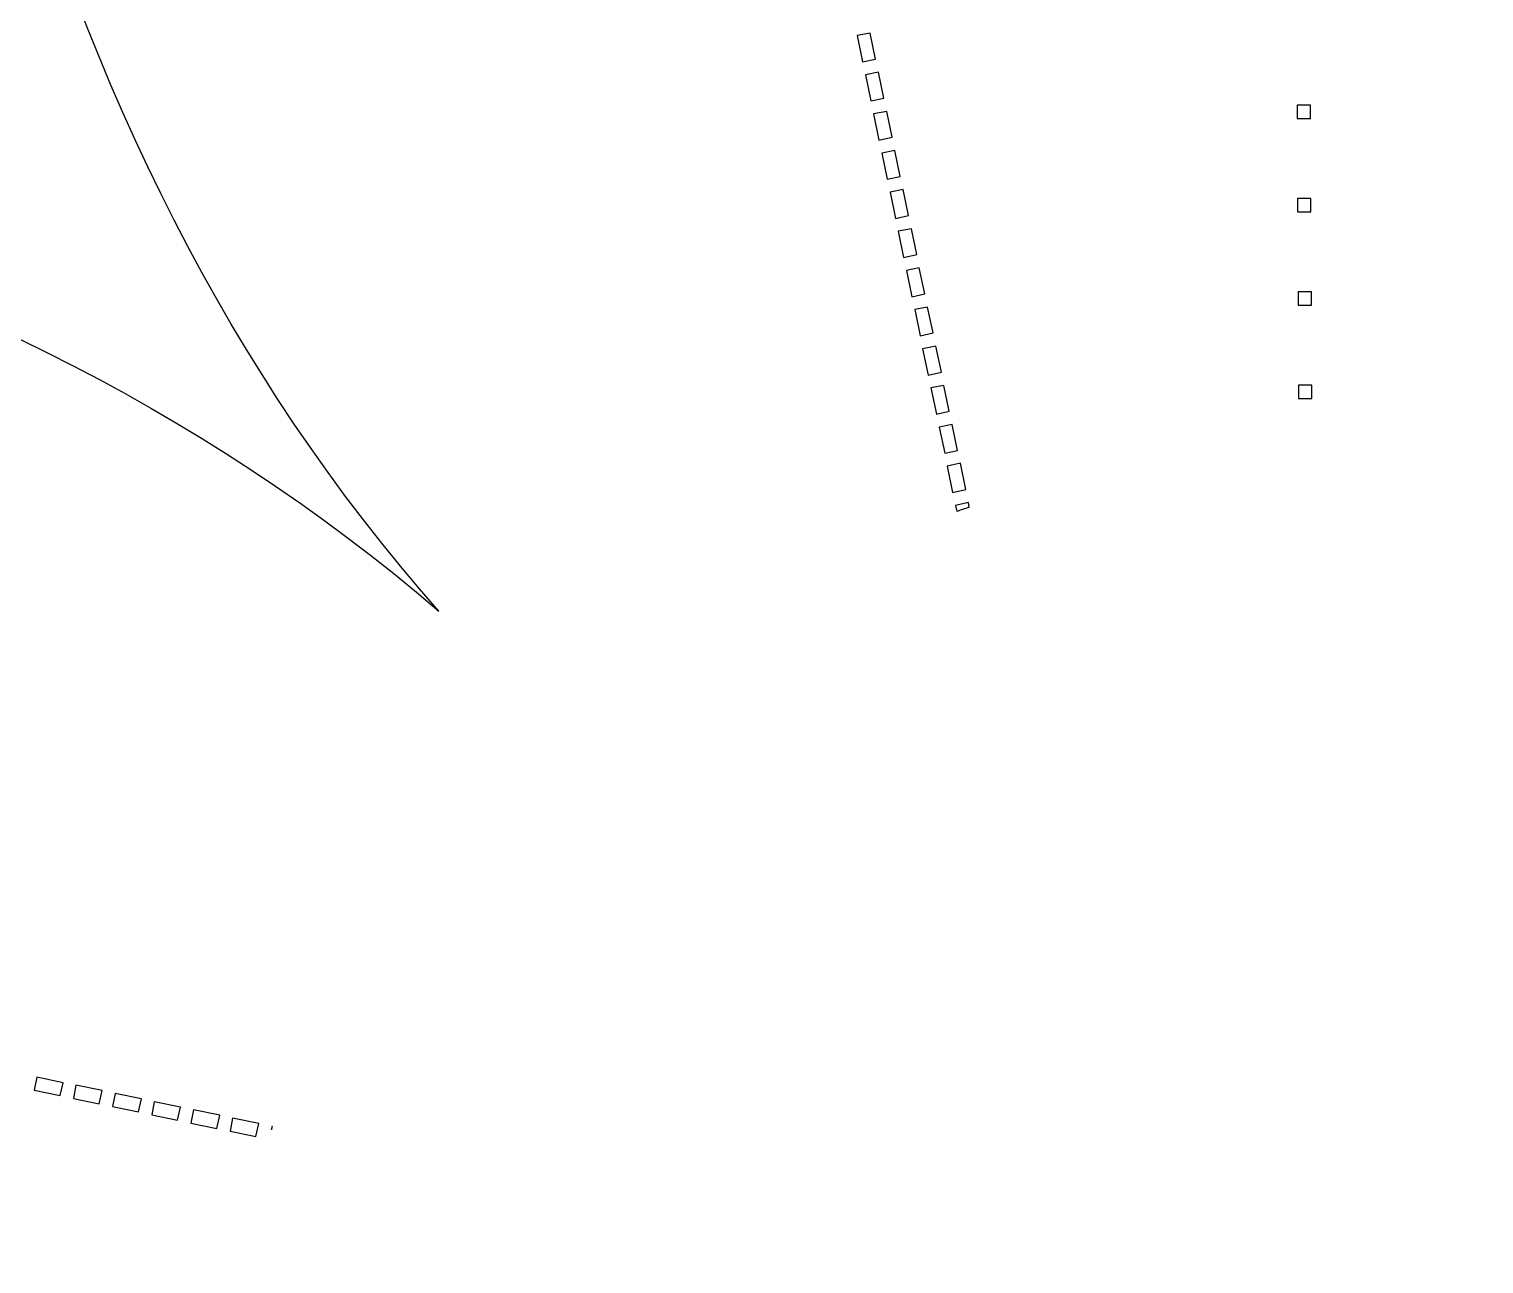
# Model space of a CAD drawing. Header units: centimetres. Extents: x -14.4 to 14.4, y -14.4 to 14.4.
# Drawn here: x -3.173 to 0.587, y 0.69 to 3.884 of the extents above; entities that cross this region are included whole.
import ezdxf
from ezdxf.lldxf.tags import DXFTag

# ---------------------------------------------------------------- set-up
doc = ezdxf.new("R2010")
doc.units = ezdxf.units.CM
doc.header["$MEASUREMENT"] = 0
doc.layers.add('Layer 1', color=7, linetype='Continuous')
tags = doc.linetypes.add('New Line1', pattern=[39354470.199999996, 4372718.9, -34981751.3]).pattern_tags.tags
tags[6:7] = [DXFTag(74, 4), DXFTag(75, 0), DXFTag(340, '0'), DXFTag(46, 1.0), DXFTag(50, 0.0), DXFTag(44, 0.0), DXFTag(45, 0.0)]
tags[4:5] = [DXFTag(74, 4), DXFTag(75, 0), DXFTag(340, '0'), DXFTag(46, 1.0), DXFTag(50, 0.0), DXFTag(44, 0.0), DXFTag(45, 0.0)]
tags = doc.linetypes.add('New Line101', pattern=[39354470.199999996, 4372718.9, -34981751.3]).pattern_tags.tags
tags[6:7] = [DXFTag(74, 4), DXFTag(75, 0), DXFTag(340, '0'), DXFTag(46, 1.0), DXFTag(50, 0.0), DXFTag(44, 0.0), DXFTag(45, 0.0)]
tags[4:5] = [DXFTag(74, 4), DXFTag(75, 0), DXFTag(340, '0'), DXFTag(46, 1.0), DXFTag(50, 0.0), DXFTag(44, 0.0), DXFTag(45, 0.0)]
tags = doc.linetypes.add('New Line103', pattern=[39354470.199999996, 4372718.9, -34981751.3]).pattern_tags.tags
tags[6:7] = [DXFTag(74, 4), DXFTag(75, 0), DXFTag(340, '0'), DXFTag(46, 1.0), DXFTag(50, 0.0), DXFTag(44, 0.0), DXFTag(45, 0.0)]
tags[4:5] = [DXFTag(74, 4), DXFTag(75, 0), DXFTag(340, '0'), DXFTag(46, 1.0), DXFTag(50, 0.0), DXFTag(44, 0.0), DXFTag(45, 0.0)]
tags = doc.linetypes.add('New Line105', pattern=[39354470.199999996, 4372718.9, -34981751.3]).pattern_tags.tags
tags[6:7] = [DXFTag(74, 4), DXFTag(75, 0), DXFTag(340, '0'), DXFTag(46, 1.0), DXFTag(50, 0.0), DXFTag(44, 0.0), DXFTag(45, 0.0)]
tags[4:5] = [DXFTag(74, 4), DXFTag(75, 0), DXFTag(340, '0'), DXFTag(46, 1.0), DXFTag(50, 0.0), DXFTag(44, 0.0), DXFTag(45, 0.0)]
tags = doc.linetypes.add('New Line106', pattern=[39354470.199999996, 4372718.9, -34981751.3]).pattern_tags.tags
tags[6:7] = [DXFTag(74, 4), DXFTag(75, 0), DXFTag(340, '0'), DXFTag(46, 1.0), DXFTag(50, 0.0), DXFTag(44, 0.0), DXFTag(45, 0.0)]
tags[4:5] = [DXFTag(74, 4), DXFTag(75, 0), DXFTag(340, '0'), DXFTag(46, 1.0), DXFTag(50, 0.0), DXFTag(44, 0.0), DXFTag(45, 0.0)]
tags = doc.linetypes.add('New Line108', pattern=[39354470.199999996, 4372718.9, -34981751.3]).pattern_tags.tags
tags[6:7] = [DXFTag(74, 4), DXFTag(75, 0), DXFTag(340, '0'), DXFTag(46, 1.0), DXFTag(50, 0.0), DXFTag(44, 0.0), DXFTag(45, 0.0)]
tags[4:5] = [DXFTag(74, 4), DXFTag(75, 0), DXFTag(340, '0'), DXFTag(46, 1.0), DXFTag(50, 0.0), DXFTag(44, 0.0), DXFTag(45, 0.0)]
tags = doc.linetypes.add('New Line110', pattern=[39354470.199999996, 4372718.9, -34981751.3]).pattern_tags.tags
tags[6:7] = [DXFTag(74, 4), DXFTag(75, 0), DXFTag(340, '0'), DXFTag(46, 1.0), DXFTag(50, 0.0), DXFTag(44, 0.0), DXFTag(45, 0.0)]
tags[4:5] = [DXFTag(74, 4), DXFTag(75, 0), DXFTag(340, '0'), DXFTag(46, 1.0), DXFTag(50, 0.0), DXFTag(44, 0.0), DXFTag(45, 0.0)]
tags = doc.linetypes.add('New Line112', pattern=[39354470.199999996, 4372718.9, -34981751.3]).pattern_tags.tags
tags[6:7] = [DXFTag(74, 4), DXFTag(75, 0), DXFTag(340, '0'), DXFTag(46, 1.0), DXFTag(50, 0.0), DXFTag(44, 0.0), DXFTag(45, 0.0)]
tags[4:5] = [DXFTag(74, 4), DXFTag(75, 0), DXFTag(340, '0'), DXFTag(46, 1.0), DXFTag(50, 0.0), DXFTag(44, 0.0), DXFTag(45, 0.0)]
tags = doc.linetypes.add('New Line113', pattern=[39354470.199999996, 4372718.9, -34981751.3]).pattern_tags.tags
tags[6:7] = [DXFTag(74, 4), DXFTag(75, 0), DXFTag(340, '0'), DXFTag(46, 1.0), DXFTag(50, 0.0), DXFTag(44, 0.0), DXFTag(45, 0.0)]
tags[4:5] = [DXFTag(74, 4), DXFTag(75, 0), DXFTag(340, '0'), DXFTag(46, 1.0), DXFTag(50, 0.0), DXFTag(44, 0.0), DXFTag(45, 0.0)]
tags = doc.linetypes.add('New Line115', pattern=[39354470.199999996, 4372718.9, -34981751.3]).pattern_tags.tags
tags[6:7] = [DXFTag(74, 4), DXFTag(75, 0), DXFTag(340, '0'), DXFTag(46, 1.0), DXFTag(50, 0.0), DXFTag(44, 0.0), DXFTag(45, 0.0)]
tags[4:5] = [DXFTag(74, 4), DXFTag(75, 0), DXFTag(340, '0'), DXFTag(46, 1.0), DXFTag(50, 0.0), DXFTag(44, 0.0), DXFTag(45, 0.0)]
tags = doc.linetypes.add('New Line117', pattern=[39354470.199999996, 4372718.9, -34981751.3]).pattern_tags.tags
tags[6:7] = [DXFTag(74, 4), DXFTag(75, 0), DXFTag(340, '0'), DXFTag(46, 1.0), DXFTag(50, 0.0), DXFTag(44, 0.0), DXFTag(45, 0.0)]
tags[4:5] = [DXFTag(74, 4), DXFTag(75, 0), DXFTag(340, '0'), DXFTag(46, 1.0), DXFTag(50, 0.0), DXFTag(44, 0.0), DXFTag(45, 0.0)]
tags = doc.linetypes.add('New Line118', pattern=[39354470.199999996, 4372718.9, -34981751.3]).pattern_tags.tags
tags[6:7] = [DXFTag(74, 4), DXFTag(75, 0), DXFTag(340, '0'), DXFTag(46, 1.0), DXFTag(50, 0.0), DXFTag(44, 0.0), DXFTag(45, 0.0)]
tags[4:5] = [DXFTag(74, 4), DXFTag(75, 0), DXFTag(340, '0'), DXFTag(46, 1.0), DXFTag(50, 0.0), DXFTag(44, 0.0), DXFTag(45, 0.0)]
tags = doc.linetypes.add('New Line120', pattern=[39354470.199999996, 4372718.9, -34981751.3]).pattern_tags.tags
tags[6:7] = [DXFTag(74, 4), DXFTag(75, 0), DXFTag(340, '0'), DXFTag(46, 1.0), DXFTag(50, 0.0), DXFTag(44, 0.0), DXFTag(45, 0.0)]
tags[4:5] = [DXFTag(74, 4), DXFTag(75, 0), DXFTag(340, '0'), DXFTag(46, 1.0), DXFTag(50, 0.0), DXFTag(44, 0.0), DXFTag(45, 0.0)]
tags = doc.linetypes.add('New Line122', pattern=[39354470.199999996, 4372718.9, -34981751.3]).pattern_tags.tags
tags[6:7] = [DXFTag(74, 4), DXFTag(75, 0), DXFTag(340, '0'), DXFTag(46, 1.0), DXFTag(50, 0.0), DXFTag(44, 0.0), DXFTag(45, 0.0)]
tags[4:5] = [DXFTag(74, 4), DXFTag(75, 0), DXFTag(340, '0'), DXFTag(46, 1.0), DXFTag(50, 0.0), DXFTag(44, 0.0), DXFTag(45, 0.0)]
tags = doc.linetypes.add('New Line123', pattern=[39354470.199999996, 4372718.9, -34981751.3]).pattern_tags.tags
tags[6:7] = [DXFTag(74, 4), DXFTag(75, 0), DXFTag(340, '0'), DXFTag(46, 1.0), DXFTag(50, 0.0), DXFTag(44, 0.0), DXFTag(45, 0.0)]
tags[4:5] = [DXFTag(74, 4), DXFTag(75, 0), DXFTag(340, '0'), DXFTag(46, 1.0), DXFTag(50, 0.0), DXFTag(44, 0.0), DXFTag(45, 0.0)]
tags = doc.linetypes.add('New Line125', pattern=[39354470.199999996, 4372718.9, -34981751.3]).pattern_tags.tags
tags[6:7] = [DXFTag(74, 4), DXFTag(75, 0), DXFTag(340, '0'), DXFTag(46, 1.0), DXFTag(50, 0.0), DXFTag(44, 0.0), DXFTag(45, 0.0)]
tags[4:5] = [DXFTag(74, 4), DXFTag(75, 0), DXFTag(340, '0'), DXFTag(46, 1.0), DXFTag(50, 0.0), DXFTag(44, 0.0), DXFTag(45, 0.0)]
tags = doc.linetypes.add('New Line127', pattern=[39354470.199999996, 4372718.9, -34981751.3]).pattern_tags.tags
tags[6:7] = [DXFTag(74, 4), DXFTag(75, 0), DXFTag(340, '0'), DXFTag(46, 1.0), DXFTag(50, 0.0), DXFTag(44, 0.0), DXFTag(45, 0.0)]
tags[4:5] = [DXFTag(74, 4), DXFTag(75, 0), DXFTag(340, '0'), DXFTag(46, 1.0), DXFTag(50, 0.0), DXFTag(44, 0.0), DXFTag(45, 0.0)]
tags = doc.linetypes.add('New Line129', pattern=[39354470.199999996, 4372718.9, -34981751.3]).pattern_tags.tags
tags[6:7] = [DXFTag(74, 4), DXFTag(75, 0), DXFTag(340, '0'), DXFTag(46, 1.0), DXFTag(50, 0.0), DXFTag(44, 0.0), DXFTag(45, 0.0)]
tags[4:5] = [DXFTag(74, 4), DXFTag(75, 0), DXFTag(340, '0'), DXFTag(46, 1.0), DXFTag(50, 0.0), DXFTag(44, 0.0), DXFTag(45, 0.0)]
tags = doc.linetypes.add('New Line213', pattern=[39354470.199999996, 4372718.9, -34981751.3]).pattern_tags.tags
tags[6:7] = [DXFTag(74, 4), DXFTag(75, 0), DXFTag(340, '0'), DXFTag(46, 1.0), DXFTag(50, 0.0), DXFTag(44, 0.0), DXFTag(45, 0.0)]
tags[4:5] = [DXFTag(74, 4), DXFTag(75, 0), DXFTag(340, '0'), DXFTag(46, 1.0), DXFTag(50, 0.0), DXFTag(44, 0.0), DXFTag(45, 0.0)]
tags = doc.linetypes.add('New Line215', pattern=[39354470.199999996, 4372718.9, -34981751.3]).pattern_tags.tags
tags[6:7] = [DXFTag(74, 4), DXFTag(75, 0), DXFTag(340, '0'), DXFTag(46, 1.0), DXFTag(50, 0.0), DXFTag(44, 0.0), DXFTag(45, 0.0)]
tags[4:5] = [DXFTag(74, 4), DXFTag(75, 0), DXFTag(340, '0'), DXFTag(46, 1.0), DXFTag(50, 0.0), DXFTag(44, 0.0), DXFTag(45, 0.0)]
tags = doc.linetypes.add('New Line217', pattern=[39354470.199999996, 4372718.9, -34981751.3]).pattern_tags.tags
tags[6:7] = [DXFTag(74, 4), DXFTag(75, 0), DXFTag(340, '0'), DXFTag(46, 1.0), DXFTag(50, 0.0), DXFTag(44, 0.0), DXFTag(45, 0.0)]
tags[4:5] = [DXFTag(74, 4), DXFTag(75, 0), DXFTag(340, '0'), DXFTag(46, 1.0), DXFTag(50, 0.0), DXFTag(44, 0.0), DXFTag(45, 0.0)]
tags = doc.linetypes.add('New Line219', pattern=[39354470.199999996, 4372718.9, -34981751.3]).pattern_tags.tags
tags[6:7] = [DXFTag(74, 4), DXFTag(75, 0), DXFTag(340, '0'), DXFTag(46, 1.0), DXFTag(50, 0.0), DXFTag(44, 0.0), DXFTag(45, 0.0)]
tags[4:5] = [DXFTag(74, 4), DXFTag(75, 0), DXFTag(340, '0'), DXFTag(46, 1.0), DXFTag(50, 0.0), DXFTag(44, 0.0), DXFTag(45, 0.0)]
tags = doc.linetypes.add('New Line221', pattern=[39354470.199999996, 4372718.9, -34981751.3]).pattern_tags.tags
tags[6:7] = [DXFTag(74, 4), DXFTag(75, 0), DXFTag(340, '0'), DXFTag(46, 1.0), DXFTag(50, 0.0), DXFTag(44, 0.0), DXFTag(45, 0.0)]
tags[4:5] = [DXFTag(74, 4), DXFTag(75, 0), DXFTag(340, '0'), DXFTag(46, 1.0), DXFTag(50, 0.0), DXFTag(44, 0.0), DXFTag(45, 0.0)]
tags = doc.linetypes.add('New Line223', pattern=[39354470.199999996, 4372718.9, -34981751.3]).pattern_tags.tags
tags[6:7] = [DXFTag(74, 4), DXFTag(75, 0), DXFTag(340, '0'), DXFTag(46, 1.0), DXFTag(50, 0.0), DXFTag(44, 0.0), DXFTag(45, 0.0)]
tags[4:5] = [DXFTag(74, 4), DXFTag(75, 0), DXFTag(340, '0'), DXFTag(46, 1.0), DXFTag(50, 0.0), DXFTag(44, 0.0), DXFTag(45, 0.0)]
tags = doc.linetypes.add('New Line225', pattern=[39354470.199999996, 4372718.9, -34981751.3]).pattern_tags.tags
tags[6:7] = [DXFTag(74, 4), DXFTag(75, 0), DXFTag(340, '0'), DXFTag(46, 1.0), DXFTag(50, 0.0), DXFTag(44, 0.0), DXFTag(45, 0.0)]
tags[4:5] = [DXFTag(74, 4), DXFTag(75, 0), DXFTag(340, '0'), DXFTag(46, 1.0), DXFTag(50, 0.0), DXFTag(44, 0.0), DXFTag(45, 0.0)]

msp = doc.modelspace()

# ---------------------------------------------------------------- linework, layer by layer
at = {"layer": 'Layer 1', "color": 16, "linetype": 'New Line1', "lineweight": 25}
msp.add_open_spline([(0.12846, 13.36284), (-0.33776, 13.36284), (-0.71601, 12.92147), (-0.71601, 11.89579), (-0.71601, 11.89579), (-0.82514, 12.47589), (-1.08516, 12.88459), (-1.38813, 12.88459), (-1.38813, 12.88459), (-1.78939, 12.88459), (-2.58808, 12.45567), (-2.11519, 11.28505), (-2.11519, 11.28505), (-3.63478, 9.46595), (-4.28084, 4.82834), (-2.11412, 2.37828), (-2.11412, 2.37828), (-4.57524, 4.49917), (-9.16838, 3.85118), (-10.97673, 2.34058), (-10.97673, 2.34058), (-12.14735, 2.81347), (-12.57626, 2.01478), (-12.57626, 1.61352), (-12.57626, 1.61352), (-12.57626, 1.31055), (-12.16756, 1.05052), (-11.58746, 0.94139), (-11.58746, 0.94139), (-12.61315, 0.94139), (-13.05451, 0.56315), (-13.05451, 0.09693), (-13.05451, 0.09693), (-13.05451, -0.33846), (-12.71917, -0.6966), (-11.7878, -0.74216), (-11.7878, -0.74216), (-12.22709, -0.87177), (-12.5181, -1.09727), (-12.5181, -1.35289), (-12.5181, -1.35289), (-12.5181, -1.75415), (-12.33591, -2.69676), (-10.91856, -2.07995), (-10.91856, -2.07995), (-9.66314, -3.79138), (-5.02522, -4.40025), (-2.37909, -2.35246), (-2.37909, -2.35246), (-4.52343, -4.80799), (-3.87706, -9.42383), (-2.36186, -11.23769), (-2.36186, -11.23769), (-2.83475, -12.40831), (-2.03606, -12.83723), (-1.6348, -12.83723), (-1.6348, -12.83723), (-1.33182, -12.83723), (-1.0718, -12.42853), (-0.96267, -11.84843), (-0.96267, -11.84843), (-0.96267, -12.87411), (-0.58442, -13.31547), (-0.1182, -13.31547), (-0.1182, -13.31547), (0.31719, -13.31547), (0.67533, -12.98013), (0.72088, -12.04877), (0.72088, -12.04877), (0.8505, -12.48806), (1.07599, -12.77906), (1.33162, -12.77906), (1.33162, -12.77906), (1.73288, -12.77906), (2.67549, -12.59687), (2.05868, -11.17953), (2.05868, -11.17953), (3.82119, -9.88663), (4.4142, -5.00618), (2.14054, -2.40847), (2.14054, -2.40847), (4.73811, -4.6827), (9.61968, -4.08925), (10.91267, -2.32661), (10.91267, -2.32661), (12.33002, -2.94343), (12.5122, -2.00081), (12.51221, -1.59955), (12.51221, -1.59955), (12.51221, -1.34393), (12.2212, -1.11843), (11.78191, -0.98882), (11.78191, -0.98882), (12.71327, -0.94326), (13.04862, -0.58512), (13.04862, -0.14974), (13.04862, -0.14974), (13.04862, 0.31648), (12.60725, 0.69473), (11.58157, 0.69473), (11.58157, 0.69473), (12.16167, 0.80386), (12.57037, 1.06388), (12.57037, 1.36686), (12.57037, 1.36686), (12.57037, 1.76812), (12.14146, 2.56681), (10.97083, 2.09392), (10.97083, 2.09392), (9.1482, 3.61646), (4.49635, 4.26289), (2.05006, 2.081), (2.05006, 2.081), (2.04519, 2.08513), (2.03987, 2.08874), (2.03498, 2.09284), (2.03498, 2.09284), (4.71719, 4.569), (4.15384, 9.87092), (2.30534, 11.22689), (2.30534, 11.22689), (2.92215, 12.64423), (1.97954, 12.82642), (1.57828, 12.82643), (1.57828, 12.82643), (1.32266, 12.82643), (1.09716, 12.53542), (0.96755, 12.09613), (0.96755, 12.09613), (0.92199, 13.02749), (0.56385, 13.36284), (0.12846, 13.36284)], degree=3, knots=[0, 0, 0, 0, 0.0294118, 0.0294118, 0.0294118, 0.0294118, 0.0588235, 0.0588235, 0.0588235, 0.0588235, 0.0882353, 0.0882353, 0.0882353, 0.0882353, 0.1176471, 0.1176471, 0.1176471, 0.1176471, 0.1470588, 0.1470588, 0.1470588, 0.1470588, 0.1764706, 0.1764706, 0.1764706, 0.1764706, 0.2058824, 0.2058824, 0.2058824, 0.2058824, 0.2352941, 0.2352941, 0.2352941, 0.2352941, 0.2647059, 0.2647059, 0.2647059, 0.2647059, 0.2941176, 0.2941176, 0.2941176, 0.2941176, 0.3235294, 0.3235294, 0.3235294, 0.3235294, 0.3529412, 0.3529412, 0.3529412, 0.3529412, 0.3823529, 0.3823529, 0.3823529, 0.3823529, 0.4117647, 0.4117647, 0.4117647, 0.4117647, 0.4411765, 0.4411765, 0.4411765, 0.4411765, 0.4705882, 0.4705882, 0.4705882, 0.4705882, 0.5, 0.5, 0.5, 0.5, 0.5294118, 0.5294118, 0.5294118, 0.5294118, 0.5588235, 0.5588235, 0.5588235, 0.5588235, 0.5882353, 0.5882353, 0.5882353, 0.5882353, 0.6176471, 0.6176471, 0.6176471, 0.6176471, 0.6470588, 0.6470588, 0.6470588, 0.6470588, 0.6764706, 0.6764706, 0.6764706, 0.6764706, 0.7058824, 0.7058824, 0.7058824, 0.7058824, 0.7352941, 0.7352941, 0.7352941, 0.7352941, 0.7647059, 0.7647059, 0.7647059, 0.7647059, 0.7941176, 0.7941176, 0.7941176, 0.7941176, 0.8235294, 0.8235294, 0.8235294, 0.8235294, 0.8529412, 0.8529412, 0.8529412, 0.8529412, 0.8823529, 0.8823529, 0.8823529, 0.8823529, 0.9117647, 0.9117647, 0.9117647, 0.9117647, 0.9411765, 0.9411765, 0.9411765, 0.9411765, 1, 1, 1, 1], dxfattribs=at)
at = {"layer": 'Layer 1', "color": 16, "linetype": 'New Line101', "lineweight": 25}
msp.add_open_spline([(-0.99929, 3.87334), (-0.99929, 3.87334), (-0.98529, 3.80548), (-0.98529, 3.80548), (-0.98529, 3.80548), (-0.98529, 3.80548), (-1.01868, 3.79901), (-1.01868, 3.79901), (-1.01868, 3.79901), (-1.01868, 3.79901), (-1.03268, 3.86687), (-1.03268, 3.86687), (-1.03268, 3.86687), (-1.03268, 3.86687), (-0.99929, 3.87334), (-0.99929, 3.87334)], degree=3, knots=[0, 0, 0, 0, 0.2, 0.2, 0.2, 0.2, 0.4, 0.4, 0.4, 0.4, 0.6, 0.6, 0.6, 0.6, 1, 1, 1, 1], dxfattribs=at)
at = {"layer": 'Layer 1', "color": 16, "linetype": 'New Line103', "lineweight": 25}
msp.add_open_spline([(-0.97775, 3.77209), (-0.97775, 3.77209), (-0.96374, 3.7053), (-0.96374, 3.7053), (-0.96374, 3.7053), (-0.96374, 3.7053), (-0.99714, 3.69776), (-0.99714, 3.69776), (-0.99714, 3.69776), (-0.99714, 3.69776), (-1.01114, 3.76562), (-1.01114, 3.76562), (-1.01114, 3.76562), (-1.01114, 3.76562), (-0.97775, 3.77209), (-0.97775, 3.77209)], degree=3, knots=[0, 0, 0, 0, 0.2, 0.2, 0.2, 0.2, 0.4, 0.4, 0.4, 0.4, 0.6, 0.6, 0.6, 0.6, 1, 1, 1, 1], dxfattribs=at)
at = {"layer": 'Layer 1', "color": 16, "linetype": 'New Line105', "lineweight": 25}
msp.add_open_spline([(0.10477, 3.68699), (0.10477, 3.68699), (0.13923, 3.68699), (0.13923, 3.68699), (0.13923, 3.68699), (0.13923, 3.68699), (0.13923, 3.65253), (0.13923, 3.65253), (0.13923, 3.65253), (0.13923, 3.65253), (0.10477, 3.65253), (0.10477, 3.65253), (0.10477, 3.65253), (0.10477, 3.65253), (0.10477, 3.68699), (0.10477, 3.68699)], degree=3, knots=[0, 0, 0, 0, 0.2, 0.2, 0.2, 0.2, 0.4, 0.4, 0.4, 0.4, 0.6, 0.6, 0.6, 0.6, 1, 1, 1, 1], dxfattribs=at)
at = {"layer": 'Layer 1', "color": 16, "linetype": 'New Line106', "lineweight": 25}
msp.add_open_spline([(-0.9562, 3.67084), (-0.9562, 3.67084), (-0.9422, 3.60405), (-0.9422, 3.60405), (-0.9422, 3.60405), (-0.9422, 3.60405), (-0.97667, 3.59651), (-0.97667, 3.59651), (-0.97667, 3.59651), (-0.97667, 3.59651), (-0.99067, 3.66437), (-0.99067, 3.66437), (-0.99067, 3.66437), (-0.99067, 3.66437), (-0.9562, 3.67084), (-0.9562, 3.67084)], degree=3, knots=[0, 0, 0, 0, 0.2, 0.2, 0.2, 0.2, 0.4, 0.4, 0.4, 0.4, 0.6, 0.6, 0.6, 0.6, 1, 1, 1, 1], dxfattribs=at)
at = {"layer": 'Layer 1', "color": 16, "linetype": 'New Line108', "lineweight": 25}
msp.add_open_spline([(-0.93574, 3.56959), (-0.93574, 3.56959), (-0.92174, 3.5028), (-0.92174, 3.5028), (-0.92174, 3.5028), (-0.92174, 3.5028), (-0.95513, 3.49526), (-0.95513, 3.49526), (-0.95513, 3.49526), (-0.95513, 3.49526), (-0.96913, 3.56312), (-0.96913, 3.56312), (-0.96913, 3.56312), (-0.96913, 3.56312), (-0.93574, 3.56959), (-0.93574, 3.56959)], degree=3, knots=[0, 0, 0, 0, 0.2, 0.2, 0.2, 0.2, 0.4, 0.4, 0.4, 0.4, 0.6, 0.6, 0.6, 0.6, 1, 1, 1, 1], dxfattribs=at)
at = {"layer": 'Layer 1', "color": 16, "linetype": 'New Line110', "lineweight": 25}
msp.add_open_spline([(-0.9142, 3.46834), (-0.9142, 3.46834), (-0.90019, 3.40155), (-0.90019, 3.40155), (-0.90019, 3.40155), (-0.90019, 3.40155), (-0.93358, 3.39401), (-0.93358, 3.39401), (-0.93358, 3.39401), (-0.93358, 3.39401), (-0.94759, 3.46187), (-0.94759, 3.46187), (-0.94759, 3.46187), (-0.94759, 3.46187), (-0.9142, 3.46834), (-0.9142, 3.46834)], degree=3, knots=[0, 0, 0, 0, 0.2, 0.2, 0.2, 0.2, 0.4, 0.4, 0.4, 0.4, 0.6, 0.6, 0.6, 0.6, 1, 1, 1, 1], dxfattribs=at)
at = {"layer": 'Layer 1', "color": 16, "linetype": 'New Line112', "lineweight": 25}
msp.add_open_spline([(0.10584, 3.44572), (0.10584, 3.44572), (0.14031, 3.44572), (0.14031, 3.44572), (0.14031, 3.44572), (0.14031, 3.44572), (0.14031, 3.41125), (0.14031, 3.41125), (0.14031, 3.41125), (0.14031, 3.41125), (0.10584, 3.41125), (0.10584, 3.41125), (0.10584, 3.41125), (0.10584, 3.41125), (0.10584, 3.44572), (0.10584, 3.44572)], degree=3, knots=[0, 0, 0, 0, 0.2, 0.2, 0.2, 0.2, 0.4, 0.4, 0.4, 0.4, 0.6, 0.6, 0.6, 0.6, 1, 1, 1, 1], dxfattribs=at)
at = {"layer": 'Layer 1', "color": 16, "linetype": 'New Line113', "lineweight": 25}
msp.add_open_spline([(-0.89265, 3.36709), (-0.89265, 3.36709), (-0.87865, 3.3003), (-0.87865, 3.3003), (-0.87865, 3.3003), (-0.87865, 3.3003), (-0.91312, 3.29276), (-0.91312, 3.29276), (-0.91312, 3.29276), (-0.91312, 3.29276), (-0.92712, 3.36062), (-0.92712, 3.36062), (-0.92712, 3.36062), (-0.92712, 3.36062), (-0.89265, 3.36709), (-0.89265, 3.36709)], degree=3, knots=[0, 0, 0, 0, 0.2, 0.2, 0.2, 0.2, 0.4, 0.4, 0.4, 0.4, 0.6, 0.6, 0.6, 0.6, 1, 1, 1, 1], dxfattribs=at)
at = {"layer": 'Layer 1', "color": 16, "linetype": 'New Line115', "lineweight": 25}
msp.add_open_spline([(-0.87219, 3.26584), (-0.87219, 3.26584), (-0.85819, 3.19905), (-0.85819, 3.19905), (-0.85819, 3.19905), (-0.85819, 3.19905), (-0.89158, 3.19151), (-0.89158, 3.19151), (-0.89158, 3.19151), (-0.89158, 3.19151), (-0.90558, 3.25937), (-0.90558, 3.25937), (-0.90558, 3.25937), (-0.90558, 3.25937), (-0.87219, 3.26584), (-0.87219, 3.26584)], degree=3, knots=[0, 0, 0, 0, 0.2, 0.2, 0.2, 0.2, 0.4, 0.4, 0.4, 0.4, 0.6, 0.6, 0.6, 0.6, 1, 1, 1, 1], dxfattribs=at)
at = {"layer": 'Layer 1', "color": 16, "linetype": 'New Line117', "lineweight": 25}
msp.add_open_spline([(0.10692, 3.20444), (0.10692, 3.20444), (0.14139, 3.20444), (0.14139, 3.20444), (0.14139, 3.20444), (0.14139, 3.20444), (0.14139, 3.16997), (0.14139, 3.16997), (0.14139, 3.16997), (0.14139, 3.16997), (0.10692, 3.16997), (0.10692, 3.16997), (0.10692, 3.16997), (0.10692, 3.16997), (0.10692, 3.20444), (0.10692, 3.20444)], degree=3, knots=[0, 0, 0, 0, 0.2, 0.2, 0.2, 0.2, 0.4, 0.4, 0.4, 0.4, 0.6, 0.6, 0.6, 0.6, 1, 1, 1, 1], dxfattribs=at)
at = {"layer": 'Layer 1', "color": 16, "linetype": 'New Line118', "lineweight": 25}
msp.add_open_spline([(-0.85065, 3.16459), (-0.85065, 3.16459), (-0.83664, 3.0978), (-0.83664, 3.0978), (-0.83664, 3.0978), (-0.83664, 3.0978), (-0.87003, 3.09026), (-0.87003, 3.09026), (-0.87003, 3.09026), (-0.87003, 3.09026), (-0.88404, 3.15812), (-0.88404, 3.15812), (-0.88404, 3.15812), (-0.88404, 3.15812), (-0.85065, 3.16459), (-0.85065, 3.16459)], degree=3, knots=[0, 0, 0, 0, 0.2, 0.2, 0.2, 0.2, 0.4, 0.4, 0.4, 0.4, 0.6, 0.6, 0.6, 0.6, 1, 1, 1, 1], dxfattribs=at)
at = {"layer": 'Layer 1', "color": 16, "linetype": 'New Line120', "lineweight": 25}
msp.add_open_spline([(-0.8291, 3.06334), (-0.8291, 3.06334), (-0.8151, 2.99655), (-0.8151, 2.99655), (-0.8151, 2.99655), (-0.8151, 2.99655), (-0.84957, 2.98901), (-0.84957, 2.98901), (-0.84957, 2.98901), (-0.84957, 2.98901), (-0.86357, 3.05687), (-0.86357, 3.05687), (-0.86357, 3.05687), (-0.86357, 3.05687), (-0.8291, 3.06334), (-0.8291, 3.06334)], degree=3, knots=[0, 0, 0, 0, 0.2, 0.2, 0.2, 0.2, 0.4, 0.4, 0.4, 0.4, 0.6, 0.6, 0.6, 0.6, 1, 1, 1, 1], dxfattribs=at)
at = {"layer": 'Layer 1', "color": 16, "linetype": 'New Line123', "lineweight": 25}
msp.add_open_spline([(-0.80864, 2.96209), (-0.80864, 2.96209), (-0.79464, 2.8953), (-0.79464, 2.8953), (-0.79464, 2.8953), (-0.79464, 2.8953), (-0.82803, 2.88776), (-0.82803, 2.88776), (-0.82803, 2.88776), (-0.82803, 2.88776), (-0.84203, 2.95562), (-0.84203, 2.95562), (-0.84203, 2.95562), (-0.84203, 2.95562), (-0.80864, 2.96209), (-0.80864, 2.96209)], degree=3, knots=[0, 0, 0, 0, 0.2, 0.2, 0.2, 0.2, 0.4, 0.4, 0.4, 0.4, 0.6, 0.6, 0.6, 0.6, 1, 1, 1, 1], dxfattribs=at)
at = {"layer": 'Layer 1', "color": 16, "linetype": 'New Line122', "lineweight": 25}
msp.add_open_spline([(0.108, 2.96316), (0.108, 2.96316), (0.14247, 2.96316), (0.14247, 2.96316), (0.14247, 2.96316), (0.14247, 2.96316), (0.14247, 2.9287), (0.14247, 2.9287), (0.14247, 2.9287), (0.14247, 2.9287), (0.108, 2.9287), (0.108, 2.9287), (0.108, 2.9287), (0.108, 2.9287), (0.108, 2.96316), (0.108, 2.96316)], degree=3, knots=[0, 0, 0, 0, 0.2, 0.2, 0.2, 0.2, 0.4, 0.4, 0.4, 0.4, 0.6, 0.6, 0.6, 0.6, 1, 1, 1, 1], dxfattribs=at)
at = {"layer": 'Layer 1', "color": 16, "linetype": 'New Line125', "lineweight": 25}
msp.add_open_spline([(-0.7871, 2.86084), (-0.7871, 2.86084), (-0.77309, 2.79405), (-0.77309, 2.79405), (-0.77309, 2.79405), (-0.77309, 2.79405), (-0.80648, 2.78651), (-0.80648, 2.78651), (-0.80648, 2.78651), (-0.80648, 2.78651), (-0.82049, 2.85437), (-0.82049, 2.85437), (-0.82049, 2.85437), (-0.82049, 2.85437), (-0.7871, 2.86084), (-0.7871, 2.86084)], degree=3, knots=[0, 0, 0, 0, 0.2, 0.2, 0.2, 0.2, 0.4, 0.4, 0.4, 0.4, 0.6, 0.6, 0.6, 0.6, 1, 1, 1, 1], dxfattribs=at)
at = {"layer": 'Layer 1', "color": 16, "linetype": 'New Line127', "lineweight": 25}
msp.add_open_spline([(-0.76555, 2.76066), (-0.76555, 2.76066), (-0.75155, 2.6928), (-0.75155, 2.6928), (-0.75155, 2.6928), (-0.75155, 2.6928), (-0.78602, 2.68526), (-0.78602, 2.68526), (-0.78602, 2.68526), (-0.78602, 2.68526), (-0.80002, 2.75312), (-0.80002, 2.75312), (-0.80002, 2.75312), (-0.80002, 2.75312), (-0.76555, 2.76066), (-0.76555, 2.76066)], degree=3, knots=[0, 0, 0, 0, 0.2, 0.2, 0.2, 0.2, 0.4, 0.4, 0.4, 0.4, 0.6, 0.6, 0.6, 0.6, 1, 1, 1, 1], dxfattribs=at)
at = {"layer": 'Layer 1', "color": 16, "linetype": 'New Line129', "lineweight": 25}
msp.add_open_spline([(-0.74509, 2.65941), (-0.74509, 2.65941), (-0.74293, 2.64756), (-0.74293, 2.64756), (-0.74293, 2.64756), (-0.75382, 2.64416), (-0.76441, 2.64032), (-0.77525, 2.63679), (-0.77525, 2.63679), (-0.77525, 2.63679), (-0.77848, 2.65187), (-0.77848, 2.65187), (-0.77848, 2.65187), (-0.77848, 2.65187), (-0.74509, 2.65941), (-0.74509, 2.65941)], degree=3, knots=[0, 0, 0, 0, 0.2, 0.2, 0.2, 0.2, 0.4, 0.4, 0.4, 0.4, 0.6, 0.6, 0.6, 0.6, 1, 1, 1, 1], dxfattribs=at)
at = {"layer": 'Layer 1', "color": 16, "linetype": 'New Line213', "lineweight": 25}
msp.add_open_spline([(-3.15355, 1.17298), (-3.15355, 1.17298), (-3.08569, 1.15897), (-3.08569, 1.15897), (-3.08569, 1.15897), (-3.08569, 1.15897), (-3.09323, 1.12558), (-3.09323, 1.12558), (-3.09323, 1.12558), (-3.09323, 1.12558), (-3.16001, 1.13959), (-3.16001, 1.13959), (-3.16001, 1.13959), (-3.16001, 1.13959), (-3.15355, 1.17298), (-3.15355, 1.17298)], degree=3, knots=[0, 0, 0, 0, 0.2, 0.2, 0.2, 0.2, 0.4, 0.4, 0.4, 0.4, 0.6, 0.6, 0.6, 0.6, 1, 1, 1, 1], dxfattribs=at)
at = {"layer": 'Layer 1', "color": 16, "linetype": 'New Line215', "lineweight": 25}
msp.add_open_spline([(-3.0523, 1.15251), (-3.0523, 1.15251), (-2.98444, 1.13851), (-2.98444, 1.13851), (-2.98444, 1.13851), (-2.98444, 1.13851), (-2.99198, 1.10404), (-2.99198, 1.10404), (-2.99198, 1.10404), (-2.99198, 1.10404), (-3.05876, 1.11804), (-3.05876, 1.11804), (-3.05876, 1.11804), (-3.05876, 1.11804), (-3.0523, 1.15251), (-3.0523, 1.15251)], degree=3, knots=[0, 0, 0, 0, 0.2, 0.2, 0.2, 0.2, 0.4, 0.4, 0.4, 0.4, 0.6, 0.6, 0.6, 0.6, 1, 1, 1, 1], dxfattribs=at)
at = {"layer": 'Layer 1', "color": 16, "linetype": 'New Line217', "lineweight": 25}
msp.add_open_spline([(-2.95105, 1.13097), (-2.95105, 1.13097), (-2.88319, 1.11697), (-2.88319, 1.11697), (-2.88319, 1.11697), (-2.88319, 1.11697), (-2.89073, 1.08357), (-2.89073, 1.08357), (-2.89073, 1.08357), (-2.89073, 1.08357), (-2.95751, 1.09758), (-2.95751, 1.09758), (-2.95751, 1.09758), (-2.95751, 1.09758), (-2.95105, 1.13097), (-2.95105, 1.13097)], degree=3, knots=[0, 0, 0, 0, 0.2, 0.2, 0.2, 0.2, 0.4, 0.4, 0.4, 0.4, 0.6, 0.6, 0.6, 0.6, 1, 1, 1, 1], dxfattribs=at)
at = {"layer": 'Layer 1', "color": 16, "linetype": 'New Line219', "lineweight": 25}
msp.add_open_spline([(-2.8498, 1.10943), (-2.8498, 1.10943), (-2.78194, 1.09542), (-2.78194, 1.09542), (-2.78194, 1.09542), (-2.78194, 1.09542), (-2.78948, 1.06203), (-2.78948, 1.06203), (-2.78948, 1.06203), (-2.78948, 1.06203), (-2.85626, 1.07604), (-2.85626, 1.07604), (-2.85626, 1.07604), (-2.85626, 1.07604), (-2.8498, 1.10943), (-2.8498, 1.10943)], degree=3, knots=[0, 0, 0, 0, 0.2, 0.2, 0.2, 0.2, 0.4, 0.4, 0.4, 0.4, 0.6, 0.6, 0.6, 0.6, 1, 1, 1, 1], dxfattribs=at)
at = {"layer": 'Layer 1', "color": 16, "linetype": 'New Line221', "lineweight": 25}
msp.add_open_spline([(-2.74855, 1.08896), (-2.74855, 1.08896), (-2.68069, 1.07496), (-2.68069, 1.07496), (-2.68069, 1.07496), (-2.68069, 1.07496), (-2.68823, 1.04049), (-2.68823, 1.04049), (-2.68823, 1.04049), (-2.68823, 1.04049), (-2.75501, 1.05449), (-2.75501, 1.05449), (-2.75501, 1.05449), (-2.75501, 1.05449), (-2.74855, 1.08896), (-2.74855, 1.08896)], degree=3, knots=[0, 0, 0, 0, 0.2, 0.2, 0.2, 0.2, 0.4, 0.4, 0.4, 0.4, 0.6, 0.6, 0.6, 0.6, 1, 1, 1, 1], dxfattribs=at)
at = {"layer": 'Layer 1', "color": 16, "linetype": 'New Line223', "lineweight": 25}
msp.add_open_spline([(-2.6473, 1.06742), (-2.6473, 1.06742), (-2.57944, 1.05342), (-2.57944, 1.05342), (-2.57944, 1.05342), (-2.57944, 1.05342), (-2.58698, 1.02002), (-2.58698, 1.02002), (-2.58698, 1.02002), (-2.58698, 1.02002), (-2.65376, 1.03403), (-2.65376, 1.03403), (-2.65376, 1.03403), (-2.65376, 1.03403), (-2.6473, 1.06742), (-2.6473, 1.06742)], degree=3, knots=[0, 0, 0, 0, 0.2, 0.2, 0.2, 0.2, 0.4, 0.4, 0.4, 0.4, 0.6, 0.6, 0.6, 0.6, 1, 1, 1, 1], dxfattribs=at)
at = {"layer": 'Layer 1', "color": 16, "linetype": 'New Line225', "lineweight": 25}
msp.add_open_spline([(-2.54605, 1.04588), (-2.54605, 1.04588), (-2.54389, 1.04588), (-2.54389, 1.04588), (-2.54389, 1.04588), (-2.545, 1.04337), (-2.54602, 1.04084), (-2.54712, 1.03834), (-2.54712, 1.03834), (-2.54712, 1.03834), (-2.54605, 1.04588), (-2.54605, 1.04588)], degree=3, knots=[0, 0, 0, 0, 0.25, 0.25, 0.25, 0.25, 0.5, 0.5, 0.5, 0.5, 1, 1, 1, 1], dxfattribs=at)

doc.saveas('drawing.dxf')
